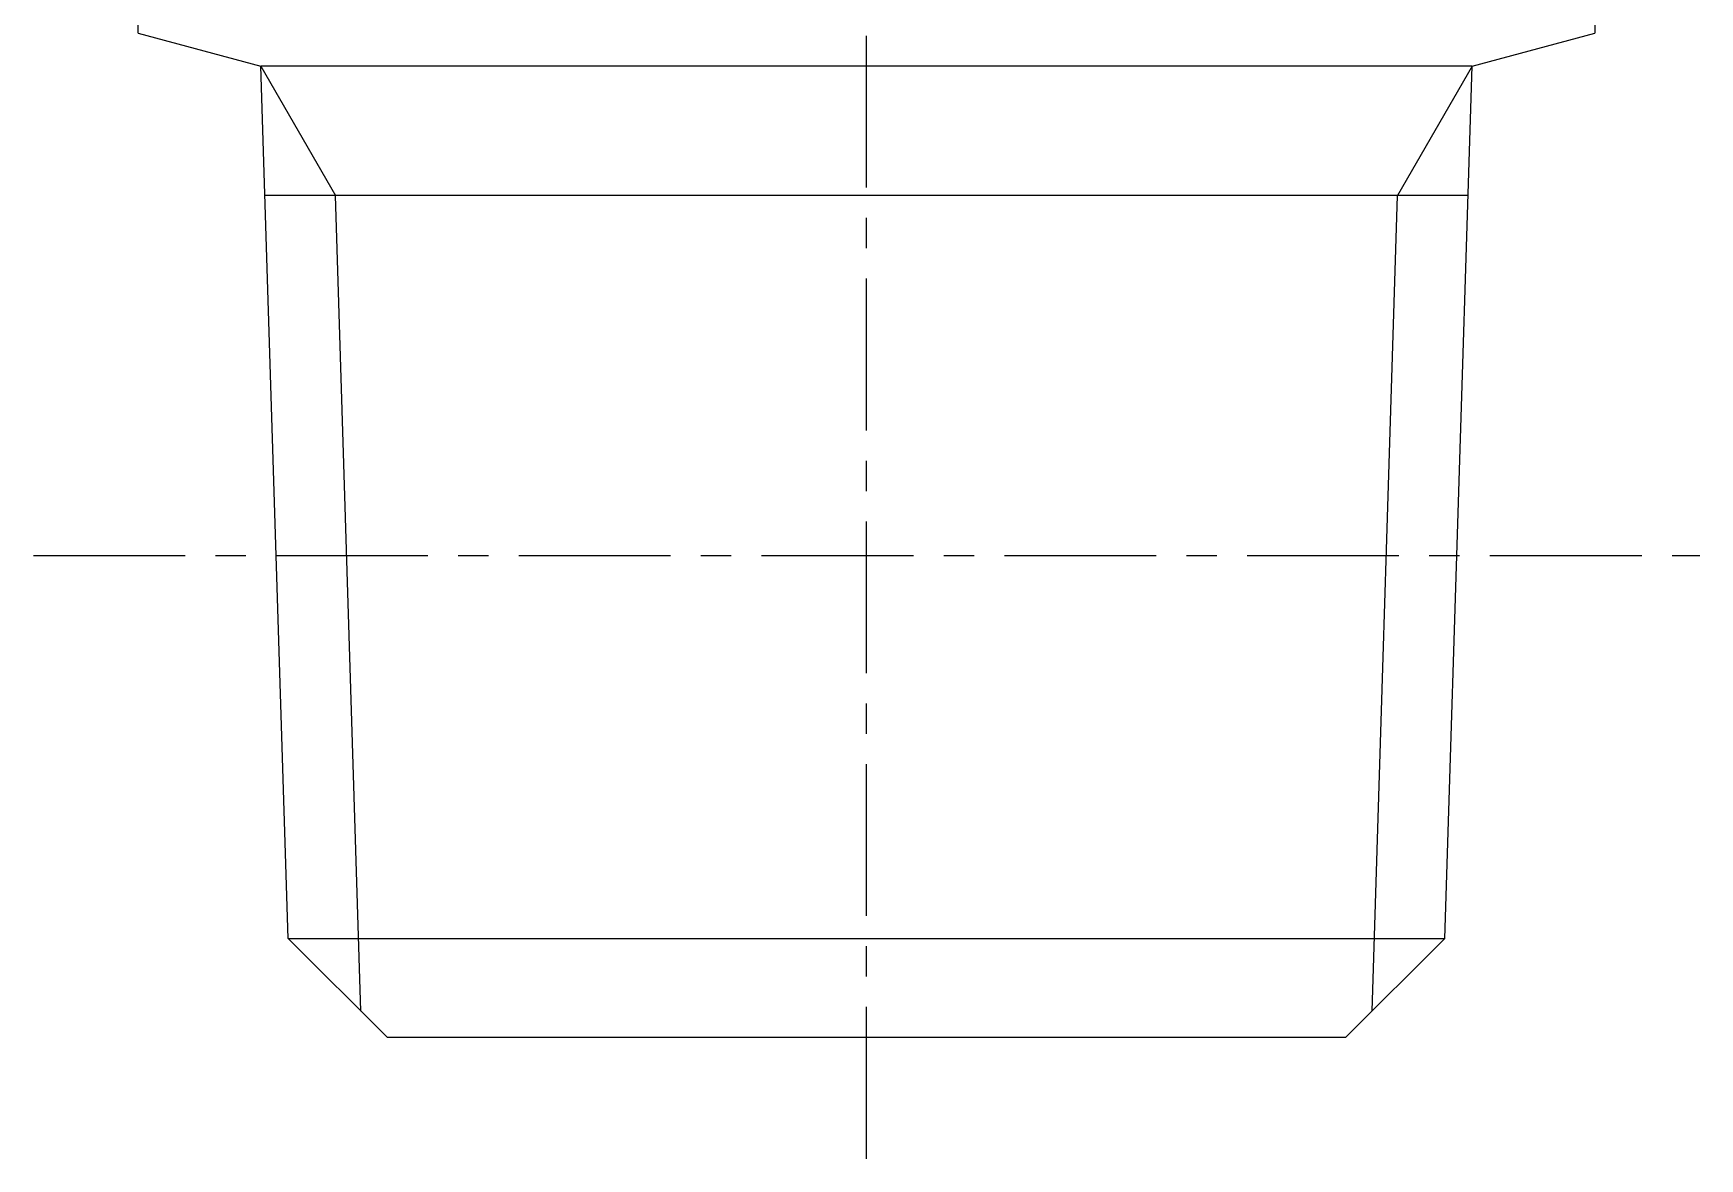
# Model space of a CAD drawing. Extents: x -4 to 101, y -20 to 69.
# Drawn here: x 86.8 to 100.53, y -1.92 to 7.35 of the extents above; entities that cross this region are included whole.
import ezdxf

# ---------------------------------------------------------------- set-up
doc = ezdxf.new("R2010")
doc.units = 0
doc.linetypes.add('CENTER', pattern=[2, 1.25, -0.25, 0.25, -0.25])
doc.layers.get('0').update_dxf_attribs({"linetype": 'CONTINUOUS'})
doc.layers.add('CENTER', color=1, linetype='CENTER')

msp = doc.modelspace()

# ---------------------------------------------------------------- linework, layer by layer
at = {"color": 7, "linetype": 'CONTINUOUS'}
for p, q in [((87.669, 7.352), (87.669, 12.054)), ((99.669, 12.054), (99.669, 7.352)), ((87.669, 7.352), (88.679, 7.081)), ((98.659, 7.081), (99.669, 7.352)), ((98.659, 7.081), (88.679, 7.081)), ((88.903, -0.104), (88.679, 7.081)), ((98.434, -0.104), (98.659, 7.081)), ((98.625, 6.017), (88.712, 6.017)), ((88.903, -0.104), (98.434, -0.104)), ((89.719, -0.919), (88.903, -0.104)), ((97.619, -0.919), (98.434, -0.104)), ((89.719, -0.919), (97.619, -0.919))]:
    msp.add_line(p, q, dxfattribs=at)
at = {"color": 3, "linetype": 'CONTINUOUS'}
for p, q in [((88.679, 7.081), (89.293, 6.017)), ((98.659, 7.081), (98.044, 6.017)), ((89.503, -0.703), (89.293, 6.017)), ((97.834, -0.703), (98.044, 6.017))]:
    msp.add_line(p, q, dxfattribs=at)
at = {"layer": 'CENTER', "color": 1, "linetype": 'CENTER'}
for p, q in [((93.669, -1.919), (93.669, 44.431)), ((86.805, 3.051), (100.533, 3.051))]:
    msp.add_line(p, q, dxfattribs=at)

doc.saveas('drawing.dxf')
